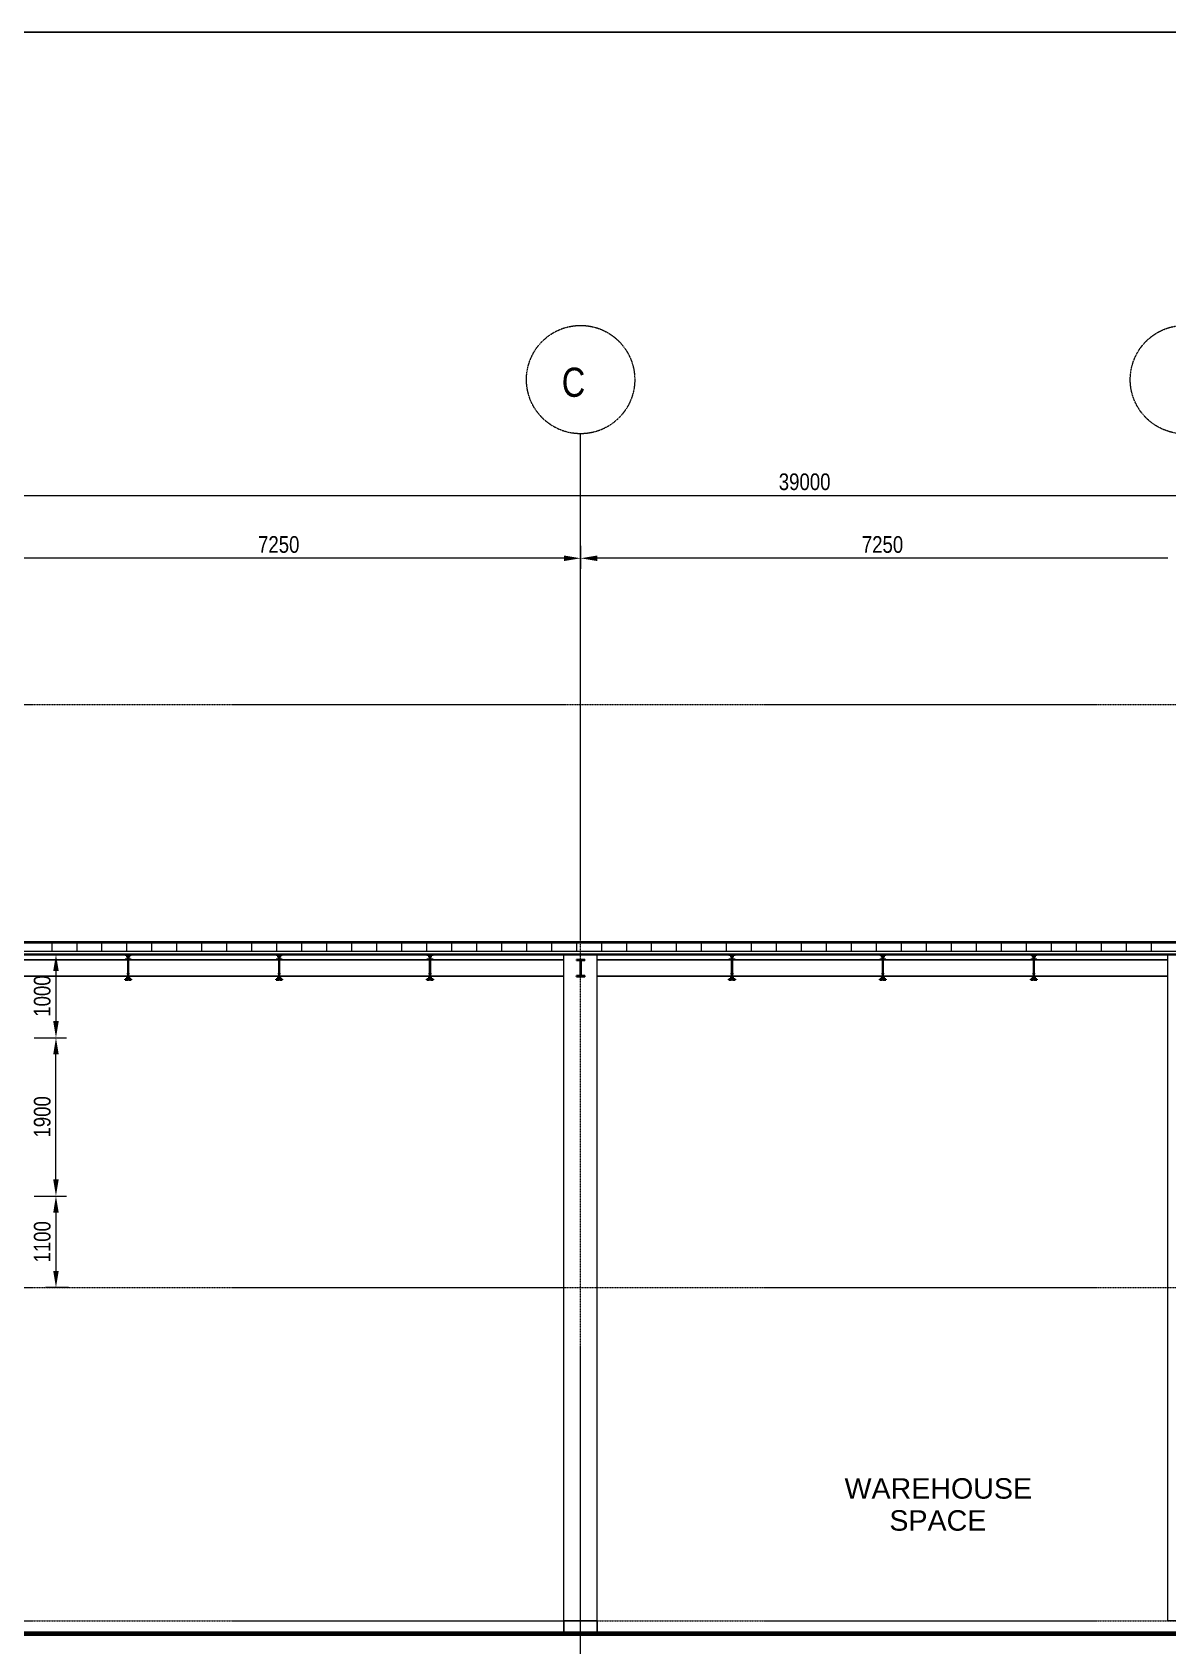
# Model space of a CAD drawing. Header units: millimetres. Extents: x -31954 to 493870, y 99509 to 604061.
# Drawn here: x 394073 to 407707, y 121820 to 141187 of the extents above; entities that cross this region are included whole.
import ezdxf

# ---------------------------------------------------------------- set-up
doc = ezdxf.new("R2010")
doc.units = ezdxf.units.MM
doc.header["$LTSCALE"] = 10
doc.linetypes.add('Center', pattern=[2, 1.25, -0.25, 0.25, -0.25])
for name, color, linetype, lineweight in [('A-ANNOTATIONS', 1, 'Continuous', 9), ('A-COLS', 4, 'Continuous', 9), ('A-FLOR-LEVL', 6, 'Continuous', 9), ('A-ROOF', 4, 'Continuous', 9), ('A-ROOF-PATT', 8, 'Continuous', 35), ('C-TOPO', 2, 'Continuous', 9), ('S-BEAM-STEEL-SECTION', 4, 'Continuous', 20), ('S-COLUMN-STEEL-SECTION', 4, 'Continuous', 25), ('S-GRID', 6, 'Center', 9)]:
    doc.layers.add(name, color=color, linetype=linetype, lineweight=lineweight)
doc.styles.add('001 Title Text', font='arial.ttf', dxfattribs={"width": 0.8, "height": 3.5})
doc.styles.add('Dimension Text', font='arial.ttf', dxfattribs={"width": 0.8})
doc.styles.get("Standard").update_dxf_attribs({"font": 'arial.ttf', "width": 0.8})

msp = doc.modelspace()

# ---------------------------------------------------------------- hatches: boundary and pattern name
at = {"layer": 'S-BEAM-STEEL-SECTION'}
h = msp.add_hatch(dxfattribs=at)
h.set_pattern_fill('FP_5', color=256, style=0, pattern_type=2)
h.set_pattern_definition([(45, (387709.94, 126842.97), (-247.487, 247.487), []), (45, (387709.94, 127217.97), (-247.487, 247.487), [])])
h.paths.add_polyline_path([(400706.8, 129854.5), (400706.8, 129859.7), (400670.8, 129859.7), (400662.4, 129863.1), (400659, 129871.5), (400659, 130037.5), (400662.4, 130045.8), (400670.8, 130049.3), (400706.8, 130049.3), (400706.8, 130054.5), (400606.8, 130054.5), (400606.8, 130049.3), (400642.9, 130049.3), (400651.2, 130045.8), (400654.7, 130037.5), (400654.7, 129871.5), (400651.2, 129863.1), (400642.9, 129859.7), (400606.8, 129859.7), (400606.8, 129854.5)], flags=0)

# ---------------------------------------------------------------- linework, layer by layer
at = {"layer": 'A-ANNOTATIONS'}
for p, q in [((384046.8, 135625.6), (422646.8, 135625.6)), ((400656.8, 135022.5), (400656.8, 134747.9)), ((400656.8, 135022.5), (400656.8, 134747.9)), ((400456.8, 134872.9), (393606.8, 134872.9)), ((407706.8, 134872.9), (400856.8, 134872.9)), ((394506.8, 130118), (394232.2, 130118)), ((394357.2, 129918), (394357.2, 129318)), ((394094.3, 129118), (394482.2, 129118)), ((394094.3, 129118), (394482.2, 129118)), ((394357.2, 127418), (394357.2, 128918)), ((394094.3, 127218), (394482.2, 127218)), ((394094.3, 127218), (394482.2, 127218)), ((394357.2, 127018), (394357.2, 126318)), ((394506.8, 126118), (394232.2, 126118))]:
    msp.add_line(p, q, dxfattribs=at)
for points in [[(400456.8, 134906.2), (400456.8, 134839.6), (400656.8, 134872.9)], [(400856.8, 134906.2), (400856.8, 134839.6), (400656.8, 134872.9)], [(394323.9, 129918), (394390.5, 129918), (394357.2, 130118)], [(394323.9, 129318), (394390.5, 129318), (394357.2, 129118)], [(394323.9, 128918), (394390.5, 128918), (394357.2, 129118)], [(394323.9, 127418), (394390.5, 127418), (394357.2, 127218)], [(394323.9, 127018), (394390.5, 127018), (394357.2, 127218)], [(394323.9, 126318), (394390.5, 126318), (394357.2, 126118)]]:
    msp.add_solid(points, dxfattribs=at)
at = {"layer": 'A-COLS'}
for p, q in [((400456.8, 122118), (400456.8, 130118)), ((400856.8, 122118), (400856.8, 130118)), ((407706.8, 122118), (407706.8, 130118)), ((400856.8, 122118), (400456.8, 122118)), ((408106.8, 122118), (407706.8, 122118))]:
    msp.add_line(p, q, dxfattribs=at)
at = {"layer": 'A-FLOR-LEVL', "linetype": 'Center'}
for p, q in [((380371.9, 133118), (427657.2, 133118)), ((380371.9, 130118), (427657.2, 130118)), ((380371.9, 126118), (427657.2, 126118)), ((380371.9, 122118), (427657.2, 122118))]:
    msp.add_line(p, q, dxfattribs=at)
at = {"layer": 'A-ROOF', "lineweight": 35}
for p, q in [((422546.8, 130263), (384146.8, 130263)), ((393606.8, 130118), (422546.8, 130118))]:
    msp.add_line(p, q, dxfattribs=at)
at = {"layer": 'A-ROOF'}
for p, q in [((384146.8, 130256), (422546.8, 130256)), ((384146.8, 130156), (422546.8, 130156))]:
    msp.add_line(p, q, dxfattribs=at)
at = {"layer": 'A-ROOF-PATT', "lineweight": 9}
for p, q in [((394309.9, 130156), (394309.9, 130256)), ((394609.9, 130156), (394609.9, 130256)), ((394909.9, 130156), (394909.9, 130256)), ((395209.9, 130156), (395209.9, 130256)), ((395509.9, 130156), (395509.9, 130256)), ((395809.9, 130156), (395809.9, 130256)), ((396109.9, 130156), (396109.9, 130256)), ((396409.9, 130156), (396409.9, 130256)), ((396709.9, 130156), (396709.9, 130256)), ((397009.9, 130156), (397009.9, 130256)), ((397309.9, 130156), (397309.9, 130256)), ((397609.9, 130156), (397609.9, 130256)), ((397909.9, 130156), (397909.9, 130256)), ((398209.9, 130156), (398209.9, 130256)), ((398509.9, 130156), (398509.9, 130256)), ((398809.9, 130156), (398809.9, 130256)), ((399109.9, 130156), (399109.9, 130256)), ((399409.9, 130156), (399409.9, 130256)), ((399709.9, 130156), (399709.9, 130256)), ((400009.9, 130156), (400009.9, 130256)), ((400309.9, 130156), (400309.9, 130256)), ((400609.9, 130156), (400609.9, 130256)), ((400909.9, 130156), (400909.9, 130256)), ((401209.9, 130156), (401209.9, 130256)), ((401509.9, 130156), (401509.9, 130256)), ((401809.9, 130156), (401809.9, 130256)), ((402109.9, 130156), (402109.9, 130256)), ((402409.9, 130156), (402409.9, 130256)), ((402709.9, 130156), (402709.9, 130256)), ((403009.9, 130156), (403009.9, 130256)), ((403309.9, 130156), (403309.9, 130256)), ((403609.9, 130156), (403609.9, 130256)), ((403909.9, 130156), (403909.9, 130256)), ((404209.9, 130156), (404209.9, 130256)), ((404509.9, 130156), (404509.9, 130256)), ((404809.9, 130156), (404809.9, 130256)), ((405109.9, 130156), (405109.9, 130256)), ((405409.9, 130156), (405409.9, 130256)), ((405709.9, 130156), (405709.9, 130256)), ((406009.9, 130156), (406009.9, 130256)), ((406309.9, 130156), (406309.9, 130256)), ((406609.9, 130156), (406609.9, 130256)), ((406909.9, 130156), (406909.9, 130256)), ((407209.9, 130156), (407209.9, 130256)), ((407509.9, 130156), (407509.9, 130256))]:
    msp.add_line(p, q, dxfattribs=at)
at = {"layer": 'C-TOPO', "lineweight": 70}
msp.add_line((384146.8, 121967.8), (422546.8, 121967.8), dxfattribs=at)
at = {"layer": 'C-TOPO'}
msp.add_line((384146.8, 121967.8), (422546.8, 121967.8), dxfattribs=at)
at = {"layer": 'Defpoints'}
msp.add_lwpolyline([(109289.5, 109446.5), (439620.4, 109446.5), (439620.4, 141187.1), (109289.5, 141187.1)], close=True, dxfattribs=at)
at = {"layer": 'S-BEAM-STEEL-SECTION'}
for p, q in [((395187.3, 130054.5), (393606.8, 130054.5)), ((395219.3, 130049.3), (393606.8, 130049.3)), ((395212.8, 130061), (395187.3, 130061)), ((395187.3, 130061), (395187.3, 130054.5)), ((395187.3, 130054.5), (395219.3, 130054.5)), ((395212.8, 130086), (395212.8, 130061)), ((395219.3, 130116.4), (395228.8, 130116.4)), ((395219.3, 129892), (395219.3, 130086)), ((395228.8, 130086), (395228.8, 129892)), ((395228.8, 130054.5), (395260.8, 130054.5)), ((397031.8, 130049.3), (395228.8, 130049.3)), ((395235.3, 130061), (395235.3, 130086)), ((395260.8, 130061), (395235.3, 130061)), ((395260.8, 130054.5), (395260.8, 130061)), ((396999.8, 130054.5), (395260.8, 130054.5)), ((397025.3, 130061), (396999.8, 130061)), ((396999.8, 130061), (396999.8, 130054.5)), ((396999.8, 130054.5), (397031.8, 130054.5)), ((397025.3, 130086), (397025.3, 130061)), ((397031.8, 130116.4), (397041.3, 130116.4)), ((397031.8, 129892), (397031.8, 130086)), ((397041.3, 130086), (397041.3, 129892)), ((397041.3, 130054.5), (397073.3, 130054.5)), ((398844.3, 130049.3), (397041.3, 130049.3)), ((397047.8, 130061), (397047.8, 130086)), ((397073.3, 130061), (397047.8, 130061)), ((397073.3, 130054.5), (397073.3, 130061)), ((398812.3, 130054.5), (397073.3, 130054.5)), ((398837.8, 130061), (398812.3, 130061)), ((398812.3, 130061), (398812.3, 130054.5)), ((398812.3, 130054.5), (398844.3, 130054.5)), ((398837.8, 130086), (398837.8, 130061)), ((398844.3, 130116.4), (398853.8, 130116.4)), ((398844.3, 129892), (398844.3, 130086)), ((398853.8, 130086), (398853.8, 129892)), ((398853.8, 130054.5), (398885.8, 130054.5)), ((400456.8, 130049.3), (398853.8, 130049.3)), ((398860.3, 130061), (398860.3, 130086)), ((398885.8, 130061), (398860.3, 130061)), ((398885.8, 130054.5), (398885.8, 130061)), ((400456.8, 130054.5), (398885.8, 130054.5)), ((402437.3, 130054.5), (400856.8, 130054.5)), ((402469.3, 130049.3), (400856.8, 130049.3)), ((402462.8, 130061), (402437.3, 130061)), ((402437.3, 130061), (402437.3, 130054.5)), ((402437.3, 130054.5), (402469.3, 130054.5)), ((402462.8, 130086), (402462.8, 130061)), ((402469.3, 130116.4), (402478.8, 130116.4)), ((402469.3, 129892), (402469.3, 130086)), ((402478.8, 130086), (402478.8, 129892)), ((402478.8, 130054.5), (402510.8, 130054.5)), ((404281.8, 130049.3), (402478.8, 130049.3)), ((402485.3, 130061), (402485.3, 130086)), ((402510.8, 130061), (402485.3, 130061)), ((402510.8, 130054.5), (402510.8, 130061)), ((404249.8, 130054.5), (402510.8, 130054.5)), ((404275.3, 130061), (404249.8, 130061)), ((404249.8, 130061), (404249.8, 130054.5)), ((404249.8, 130054.5), (404281.8, 130054.5)), ((404275.3, 130086), (404275.3, 130061)), ((404281.8, 130116.4), (404291.3, 130116.4)), ((404281.8, 129892), (404281.8, 130086)), ((404291.3, 130086), (404291.3, 129892)), ((404291.3, 130054.5), (404323.3, 130054.5)), ((406094.3, 130049.3), (404291.3, 130049.3)), ((404297.8, 130061), (404297.8, 130086)), ((404323.3, 130061), (404297.8, 130061)), ((404323.3, 130054.5), (404323.3, 130061)), ((406062.3, 130054.5), (404323.3, 130054.5)), ((406087.8, 130061), (406062.3, 130061)), ((406062.3, 130061), (406062.3, 130054.5)), ((406062.3, 130054.5), (406094.3, 130054.5)), ((406087.8, 130086), (406087.8, 130061)), ((406094.3, 130116.4), (406103.8, 130116.4)), ((406094.3, 129892), (406094.3, 130086)), ((406103.8, 130086), (406103.8, 129892)), ((406103.8, 130054.5), (406135.8, 130054.5)), ((407706.8, 130049.3), (406103.8, 130049.3)), ((406110.3, 130061), (406110.3, 130086)), ((406135.8, 130061), (406110.3, 130061)), ((406135.8, 130054.5), (406135.8, 130061)), ((407706.8, 130054.5), (406135.8, 130054.5)), ((393606.8, 129859.7), (395219.3, 129859.7)), ((395219.3, 129854.5), (393606.8, 129854.5)), ((395219.3, 129845), (395219.3, 129879.1)), ((395228.8, 129814.6), (395219.3, 129814.6)), ((395228.8, 129879.1), (395228.8, 129845)), ((395228.8, 129859.7), (397031.8, 129859.7)), ((397031.8, 129854.5), (395228.8, 129854.5)), ((397031.8, 129845), (397031.8, 129879.1)), ((397041.3, 129814.6), (397031.8, 129814.6)), ((397041.3, 129879.1), (397041.3, 129845)), ((397041.3, 129859.7), (398844.3, 129859.7)), ((398844.3, 129854.5), (397041.3, 129854.5)), ((398844.3, 129845), (398844.3, 129879.1)), ((398853.8, 129814.6), (398844.3, 129814.6)), ((398853.8, 129879.1), (398853.8, 129845)), ((398853.8, 129859.7), (400456.8, 129859.7)), ((400456.8, 129854.5), (398853.8, 129854.5)), ((400856.8, 129859.7), (402469.3, 129859.7)), ((402469.3, 129854.5), (400856.8, 129854.5)), ((402469.3, 129845), (402469.3, 129879.1)), ((402478.8, 129814.6), (402469.3, 129814.6)), ((402478.8, 129879.1), (402478.8, 129845)), ((402478.8, 129859.7), (404281.8, 129859.7)), ((404281.8, 129854.5), (402478.8, 129854.5)), ((404281.8, 129845), (404281.8, 129879.1)), ((404291.3, 129814.6), (404281.8, 129814.6)), ((404291.3, 129879.1), (404291.3, 129845)), ((404291.3, 129859.7), (406094.3, 129859.7)), ((406094.3, 129854.5), (404291.3, 129854.5)), ((406094.3, 129845), (406094.3, 129879.1)), ((406103.8, 129814.6), (406094.3, 129814.6)), ((406103.8, 129879.1), (406103.8, 129845)), ((406103.8, 129859.7), (407706.8, 129859.7)), ((407706.8, 129854.5), (406103.8, 129854.5))]:
    msp.add_line(p, q, dxfattribs=at)
at = {"layer": 'S-BEAM-STEEL-SECTION', "lineweight": 35}
for p, q in [((395219.3, 130118), (395187.3, 130118)), ((395187.3, 130118), (395187.3, 130111.5)), ((395187.3, 130111.5), (395212.8, 130111.5)), ((395212.8, 130111.5), (395212.8, 130086)), ((395212.8, 130086), (395219.3, 130086)), ((395219.3, 130086), (395219.3, 130118)), ((395228.8, 130118), (395228.8, 130086)), ((395260.8, 130118), (395228.8, 130118)), ((395228.8, 130086), (395235.3, 130086)), ((395235.3, 130086), (395235.3, 130111.5)), ((395235.3, 130111.5), (395260.8, 130111.5)), ((395260.8, 130111.5), (395260.8, 130118)), ((397031.8, 130118), (396999.8, 130118)), ((396999.8, 130118), (396999.8, 130111.5)), ((396999.8, 130111.5), (397025.3, 130111.5)), ((397025.3, 130111.5), (397025.3, 130086)), ((397025.3, 130086), (397031.8, 130086)), ((397031.8, 130086), (397031.8, 130118)), ((397041.3, 130118), (397041.3, 130086)), ((397073.3, 130118), (397041.3, 130118)), ((397041.3, 130086), (397047.8, 130086)), ((397047.8, 130086), (397047.8, 130111.5)), ((397047.8, 130111.5), (397073.3, 130111.5)), ((397073.3, 130111.5), (397073.3, 130118)), ((398844.3, 130118), (398812.3, 130118)), ((398812.3, 130118), (398812.3, 130111.5)), ((398812.3, 130111.5), (398837.8, 130111.5)), ((398837.8, 130111.5), (398837.8, 130086)), ((398837.8, 130086), (398844.3, 130086)), ((398844.3, 130086), (398844.3, 130118)), ((398853.8, 130118), (398853.8, 130086)), ((398885.8, 130118), (398853.8, 130118)), ((398853.8, 130086), (398860.3, 130086)), ((398860.3, 130086), (398860.3, 130111.5)), ((398860.3, 130111.5), (398885.8, 130111.5)), ((398885.8, 130111.5), (398885.8, 130118)), ((400706.8, 130054.5), (400606.8, 130054.5)), ((400606.8, 130054.5), (400606.8, 130049.3)), ((400606.8, 130049.3), (400642.9, 130049.3)), ((400654.7, 130037.5), (400654.7, 129871.5)), ((400659, 129871.5), (400659, 130037.5)), ((400670.8, 130049.3), (400706.8, 130049.3)), ((400706.8, 130049.3), (400706.8, 130054.5)), ((402469.3, 130118), (402437.3, 130118)), ((402437.3, 130118), (402437.3, 130111.5)), ((402437.3, 130111.5), (402462.8, 130111.5)), ((402462.8, 130111.5), (402462.8, 130086)), ((402462.8, 130086), (402469.3, 130086)), ((402469.3, 130086), (402469.3, 130118)), ((402478.8, 130118), (402478.8, 130086)), ((402510.8, 130118), (402478.8, 130118)), ((402478.8, 130086), (402485.3, 130086)), ((402485.3, 130086), (402485.3, 130111.5)), ((402485.3, 130111.5), (402510.8, 130111.5)), ((402510.8, 130111.5), (402510.8, 130118)), ((404281.8, 130118), (404249.8, 130118)), ((404249.8, 130118), (404249.8, 130111.5)), ((404249.8, 130111.5), (404275.3, 130111.5)), ((404275.3, 130111.5), (404275.3, 130086)), ((404275.3, 130086), (404281.8, 130086)), ((404281.8, 130086), (404281.8, 130118)), ((404291.3, 130118), (404291.3, 130086)), ((404323.3, 130118), (404291.3, 130118)), ((404291.3, 130086), (404297.8, 130086)), ((404297.8, 130086), (404297.8, 130111.5)), ((404297.8, 130111.5), (404323.3, 130111.5)), ((404323.3, 130111.5), (404323.3, 130118)), ((406094.3, 130118), (406062.3, 130118)), ((406062.3, 130118), (406062.3, 130111.5)), ((406062.3, 130111.5), (406087.8, 130111.5)), ((406087.8, 130111.5), (406087.8, 130086)), ((406087.8, 130086), (406094.3, 130086)), ((406094.3, 130086), (406094.3, 130118)), ((406103.8, 130118), (406103.8, 130086)), ((406135.8, 130118), (406103.8, 130118)), ((406103.8, 130086), (406110.3, 130086)), ((406110.3, 130086), (406110.3, 130111.5)), ((406110.3, 130111.5), (406135.8, 130111.5)), ((406135.8, 130111.5), (406135.8, 130118)), ((395212.8, 129819.5), (395187.3, 129819.5)), ((395187.3, 129819.5), (395187.3, 129813)), ((395187.3, 129813), (395219.3, 129813)), ((395219.3, 129845), (395212.8, 129845)), ((395212.8, 129845), (395212.8, 129819.5)), ((395228.8, 129892), (395219.3, 129892)), ((395219.3, 129892), (395219.3, 129879.1)), ((395219.3, 129879.1), (395228.8, 129879.1)), ((395219.3, 129813), (395219.3, 129845)), ((395228.8, 129879.1), (395228.8, 129892)), ((395235.3, 129845), (395228.8, 129845)), ((395228.8, 129845), (395228.8, 129813)), ((395228.8, 129813), (395260.8, 129813)), ((395235.3, 129819.5), (395235.3, 129845)), ((395260.8, 129819.5), (395235.3, 129819.5)), ((395260.8, 129813), (395260.8, 129819.5)), ((397025.3, 129819.5), (396999.8, 129819.5)), ((396999.8, 129819.5), (396999.8, 129813)), ((396999.8, 129813), (397031.8, 129813)), ((397031.8, 129845), (397025.3, 129845)), ((397025.3, 129845), (397025.3, 129819.5)), ((397041.3, 129892), (397031.8, 129892)), ((397031.8, 129892), (397031.8, 129879.1)), ((397031.8, 129879.1), (397041.3, 129879.1)), ((397031.8, 129813), (397031.8, 129845)), ((397041.3, 129879.1), (397041.3, 129892)), ((397047.8, 129845), (397041.3, 129845)), ((397041.3, 129845), (397041.3, 129813)), ((397041.3, 129813), (397073.3, 129813)), ((397047.8, 129819.5), (397047.8, 129845)), ((397073.3, 129819.5), (397047.8, 129819.5)), ((397073.3, 129813), (397073.3, 129819.5)), ((398837.8, 129819.5), (398812.3, 129819.5)), ((398812.3, 129819.5), (398812.3, 129813)), ((398812.3, 129813), (398844.3, 129813)), ((398844.3, 129845), (398837.8, 129845)), ((398837.8, 129845), (398837.8, 129819.5)), ((398853.8, 129892), (398844.3, 129892)), ((398844.3, 129892), (398844.3, 129879.1)), ((398844.3, 129879.1), (398853.8, 129879.1)), ((398844.3, 129813), (398844.3, 129845)), ((398853.8, 129879.1), (398853.8, 129892)), ((398860.3, 129845), (398853.8, 129845)), ((398853.8, 129845), (398853.8, 129813)), ((398853.8, 129813), (398885.8, 129813)), ((398860.3, 129819.5), (398860.3, 129845)), ((398885.8, 129819.5), (398860.3, 129819.5)), ((398885.8, 129813), (398885.8, 129819.5)), ((400642.9, 129859.7), (400606.8, 129859.7)), ((400606.8, 129859.7), (400606.8, 129854.5)), ((400606.8, 129854.5), (400706.8, 129854.5)), ((400706.8, 129859.7), (400670.8, 129859.7)), ((400706.8, 129854.5), (400706.8, 129859.7)), ((402462.8, 129819.5), (402437.3, 129819.5)), ((402437.3, 129819.5), (402437.3, 129813)), ((402437.3, 129813), (402469.3, 129813)), ((402469.3, 129845), (402462.8, 129845)), ((402462.8, 129845), (402462.8, 129819.5)), ((402478.8, 129892), (402469.3, 129892)), ((402469.3, 129892), (402469.3, 129879.1)), ((402469.3, 129879.1), (402478.8, 129879.1)), ((402469.3, 129813), (402469.3, 129845)), ((402478.8, 129879.1), (402478.8, 129892)), ((402485.3, 129845), (402478.8, 129845)), ((402478.8, 129845), (402478.8, 129813)), ((402478.8, 129813), (402510.8, 129813)), ((402485.3, 129819.5), (402485.3, 129845)), ((402510.8, 129819.5), (402485.3, 129819.5)), ((402510.8, 129813), (402510.8, 129819.5)), ((404275.3, 129819.5), (404249.8, 129819.5)), ((404249.8, 129819.5), (404249.8, 129813)), ((404249.8, 129813), (404281.8, 129813)), ((404281.8, 129845), (404275.3, 129845)), ((404275.3, 129845), (404275.3, 129819.5)), ((404291.3, 129892), (404281.8, 129892)), ((404281.8, 129892), (404281.8, 129879.1)), ((404281.8, 129879.1), (404291.3, 129879.1)), ((404281.8, 129813), (404281.8, 129845)), ((404291.3, 129879.1), (404291.3, 129892)), ((404297.8, 129845), (404291.3, 129845)), ((404291.3, 129845), (404291.3, 129813)), ((404291.3, 129813), (404323.3, 129813)), ((404297.8, 129819.5), (404297.8, 129845)), ((404323.3, 129819.5), (404297.8, 129819.5)), ((404323.3, 129813), (404323.3, 129819.5)), ((406087.8, 129819.5), (406062.3, 129819.5)), ((406062.3, 129819.5), (406062.3, 129813)), ((406062.3, 129813), (406094.3, 129813)), ((406094.3, 129845), (406087.8, 129845)), ((406087.8, 129845), (406087.8, 129819.5)), ((406103.8, 129892), (406094.3, 129892)), ((406094.3, 129892), (406094.3, 129879.1)), ((406094.3, 129879.1), (406103.8, 129879.1)), ((406094.3, 129813), (406094.3, 129845)), ((406103.8, 129879.1), (406103.8, 129892)), ((406110.3, 129845), (406103.8, 129845)), ((406103.8, 129845), (406103.8, 129813)), ((406103.8, 129813), (406135.8, 129813)), ((406110.3, 129819.5), (406110.3, 129845)), ((406135.8, 129819.5), (406110.3, 129819.5)), ((406135.8, 129813), (406135.8, 129819.5))]:
    msp.add_line(p, q, dxfattribs=at)
for centre, start, end in [((400642.9, 130037.5), 0, 90), ((400670.8, 130037.5), 90, 180), ((400642.9, 129871.5), 270, 0), ((400670.8, 129871.5), 180, 270)]:
    msp.add_arc(centre, 11.8, start, end, dxfattribs=at)
at = {"layer": 'S-COLUMN-STEEL-SECTION'}
for p, q in [((400456.8, 122118), (400456.8, 121967.8)), ((400856.8, 122118), (400456.8, 122118)), ((400856.8, 122118), (400856.8, 121967.8))]:
    msp.add_line(p, q, dxfattribs=at)
at = {"layer": 'S-GRID'}
msp.add_line((400656.8, 118568), (400656.8, 136368), dxfattribs=at)
for centre in [(400656.8, 137018), (407906.8, 137018)]:
    msp.add_circle(centre, 650, dxfattribs=at)

# ---------------------------------------------------------------- texts
at = {"layer": 'A-ANNOTATIONS'}
for s, p in [('WAREHOUSE', (403826.1, 123584.9)), ('SPACE', (404364.3, 123200.3))]:
    msp.add_text(s, height=245.88, dxfattribs=at).set_placement(p)
at = {"layer": 'A-ANNOTATIONS', "char_height": 200, "attachment_point": 5, "style": 'Dimension Text'}
for s, insert in [('39000', (403346.8, 135790.3)), ('7250', (397031.8, 135037.5)), ('7250', (404281.8, 135037.5))]:
    msp.add_mtext(s, dxfattribs=dict(at, insert=insert))
at = {"layer": 'A-ANNOTATIONS', "char_height": 200, "attachment_point": 5, "rotation": 90, "style": 'Dimension Text'}
for s, insert in [('1000', (394192.6, 129618)), ('1900', (394192.6, 128168)), ('1100', (394192.6, 126668))]:
    msp.add_mtext(s, dxfattribs=dict(at, insert=insert))
at = {"layer": 'S-GRID', "style": '001 Title Text', "width": 0.8}
msp.add_text('C', height=350, dxfattribs=at).set_placement((400430.3, 136811.2))

doc.saveas('drawing.dxf')
